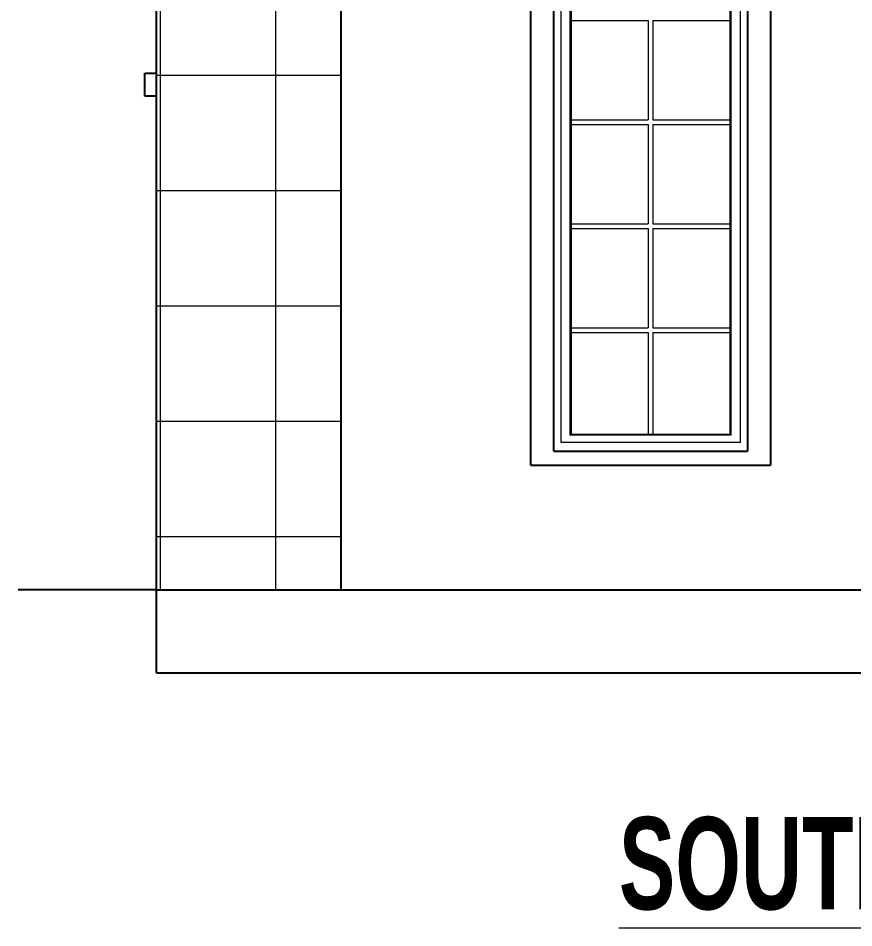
# Model space of a CAD drawing. Header units: inches. Extents: x -5142662 to -4941318, y -3361958 to -3160563.
# Drawn here: x -4999468.7 to -4999287.5, y -3261211.2 to -3261014 of the extents above; entities that cross this region are included whole.
import ezdxf

# ---------------------------------------------------------------- set-up
doc = ezdxf.new("R2010")
doc.units = ezdxf.units.IN
doc.header["$LTSCALE"] = 2
doc.header["$MEASUREMENT"] = 0
doc.linetypes.add('ACAD_ISO02W100', pattern=[15, 12, -3])
doc.layers.get('0').update_dxf_attribs({"linetype": 'CONTINUOUS'})
for name, color, linetype, lineweight in [('HATCH', 60, 'ACAD_ISO02W100', 13), ('Text-100.w', 254, 'CONTINUOUS', 9), ('window', 4, 'CONTINUOUS', 13)]:
    doc.layers.add(name, color=color, linetype=linetype, lineweight=lineweight)
doc.styles.add('Arial', font='arial.ttf', dxfattribs={"width": 0.8, "height": 12})

msp = doc.modelspace()

# ---------------------------------------------------------------- hatches: boundary and pattern name
at = {"layer": 'HATCH', "transparency": 33554661}
h = msp.add_hatch(dxfattribs=at)
h.set_pattern_fill('ANSI37', color=256, scale=200, angle=45)
h.set_pattern_definition([(90, (6687.151, 1998.61), (-25, 0), []), (180, (6687.151, 1998.61), (-4e-15, -25), [])])
h.paths.add_polyline_path([(-4999438.72, -3261137.91), (-4999398.68, -3261137.91), (-4999398.68, -3260801.91), (-4999398.68, -3260763.91), (-4999438.72, -3260763.91), (-4999438.72, -3260806.91)])

# ---------------------------------------------------------------- linework, layer by layer
at = {"ltscale": 0.5}
for p, q in [((-4999398.68, -3261137.91), (-4999398.68, -3260801.91)), ((-4999438.72, -3261137.91), (-4999438.72, -3260806.91)), ((-4999357.56, -3261110.91), (-4999357.56, -3260826.91)), ((-4999305.56, -3260826.91), (-4999305.56, -3261110.91)), ((-4999352.56, -3261107.91), (-4999352.56, -3260829.91)), ((-4999310.56, -3260829.91), (-4999310.56, -3261107.91)), ((-4999441.23, -3261030.91), (-4999441.23, -3261025.91)), ((-4999441.23, -3261025.91), (-4999438.72, -3261025.91)), ((-4999438.72, -3261030.91), (-4999441.23, -3261030.91)), ((-4999352.56, -3261107.91), (-4999310.56, -3261107.91)), ((-4999357.56, -3261110.91), (-4999305.56, -3261110.91)), ((-4999438.72, -3261137.91), (-4999468.72, -3261137.91)), ((-4999438.72, -3261137.91), (-4999094.7, -3261137.91)), ((-4999438.72, -3261155.91), (-4999438.72, -3261137.91)), ((-4999438.72, -3261155.91), (-4999094.7, -3261155.91))]:
    msp.add_line(p, q, dxfattribs=at)
at = {"layer": 'window'}
for p, q in [((-4999352.56, -3261107.91), (-4999352.56, -3260829.91)), ((-4999310.56, -3261107.91), (-4999310.56, -3260829.91)), ((-4999351.06, -3260831.41), (-4999351.06, -3261105.91)), ((-4999312.05, -3261105.91), (-4999312.05, -3260831.41)), ((-4999349.06, -3260833.41), (-4999349.06, -3261104.41)), ((-4999348.81, -3260833.66), (-4999348.81, -3261104.16)), ((-4999314.3, -3261104.16), (-4999314.3, -3260833.66)), ((-4999314.05, -3261104.41), (-4999314.05, -3260833.41)), ((-4999348.81, -3261014.5), (-4999332.06, -3261014.5)), ((-4999332.06, -3261014.5), (-4999332.06, -3261036.04)), ((-4999331.06, -3261014.5), (-4999331.06, -3261036.04)), ((-4999331.06, -3261014.5), (-4999314.3, -3261014.5)), ((-4999348.81, -3261036.04), (-4999332.06, -3261036.04)), ((-4999331.06, -3261036.04), (-4999314.3, -3261036.04)), ((-4999348.81, -3261037.04), (-4999332.06, -3261037.04)), ((-4999332.06, -3261037.04), (-4999332.06, -3261058.58)), ((-4999331.06, -3261037.04), (-4999331.06, -3261058.58)), ((-4999331.06, -3261037.04), (-4999314.3, -3261037.04)), ((-4999348.81, -3261058.58), (-4999332.06, -3261058.58)), ((-4999348.81, -3261059.58), (-4999332.06, -3261059.58)), ((-4999332.06, -3261059.58), (-4999332.06, -3261081.12)), ((-4999331.06, -3261058.58), (-4999314.3, -3261058.58)), ((-4999331.06, -3261059.58), (-4999331.06, -3261081.12)), ((-4999331.06, -3261059.58), (-4999314.3, -3261059.58)), ((-4999348.81, -3261081.12), (-4999332.06, -3261081.12)), ((-4999331.06, -3261081.12), (-4999314.3, -3261081.12)), ((-4999348.81, -3261082.12), (-4999332.06, -3261082.12)), ((-4999332.06, -3261082.12), (-4999332.06, -3261104.16)), ((-4999331.06, -3261082.12), (-4999331.06, -3261104.16)), ((-4999331.06, -3261082.12), (-4999314.3, -3261082.12)), ((-4999348.81, -3261104.16), (-4999349.06, -3261104.41)), ((-4999314.05, -3261104.41), (-4999349.06, -3261104.41)), ((-4999348.81, -3261104.16), (-4999314.3, -3261104.16)), ((-4999314.3, -3261104.16), (-4999314.05, -3261104.41)), ((-4999351.06, -3261105.91), (-4999312.05, -3261105.91)), ((-4999310.56, -3261107.91), (-4999352.56, -3261107.91))]:
    msp.add_line(p, q, dxfattribs=at)

# ---------------------------------------------------------------- texts
at = {"layer": 'Text-100.w', "insert": (-4999253.92, -3261187.22), "char_height": 20, "width": 569.1024, "attachment_point": 2, "style": 'Arial'}
msp.add_mtext('\\A1;{\\fArial Narrow|b1|i0|c0|p34;\\L SOUTH ELEVATION}', dxfattribs=at)

doc.saveas('drawing.dxf')
